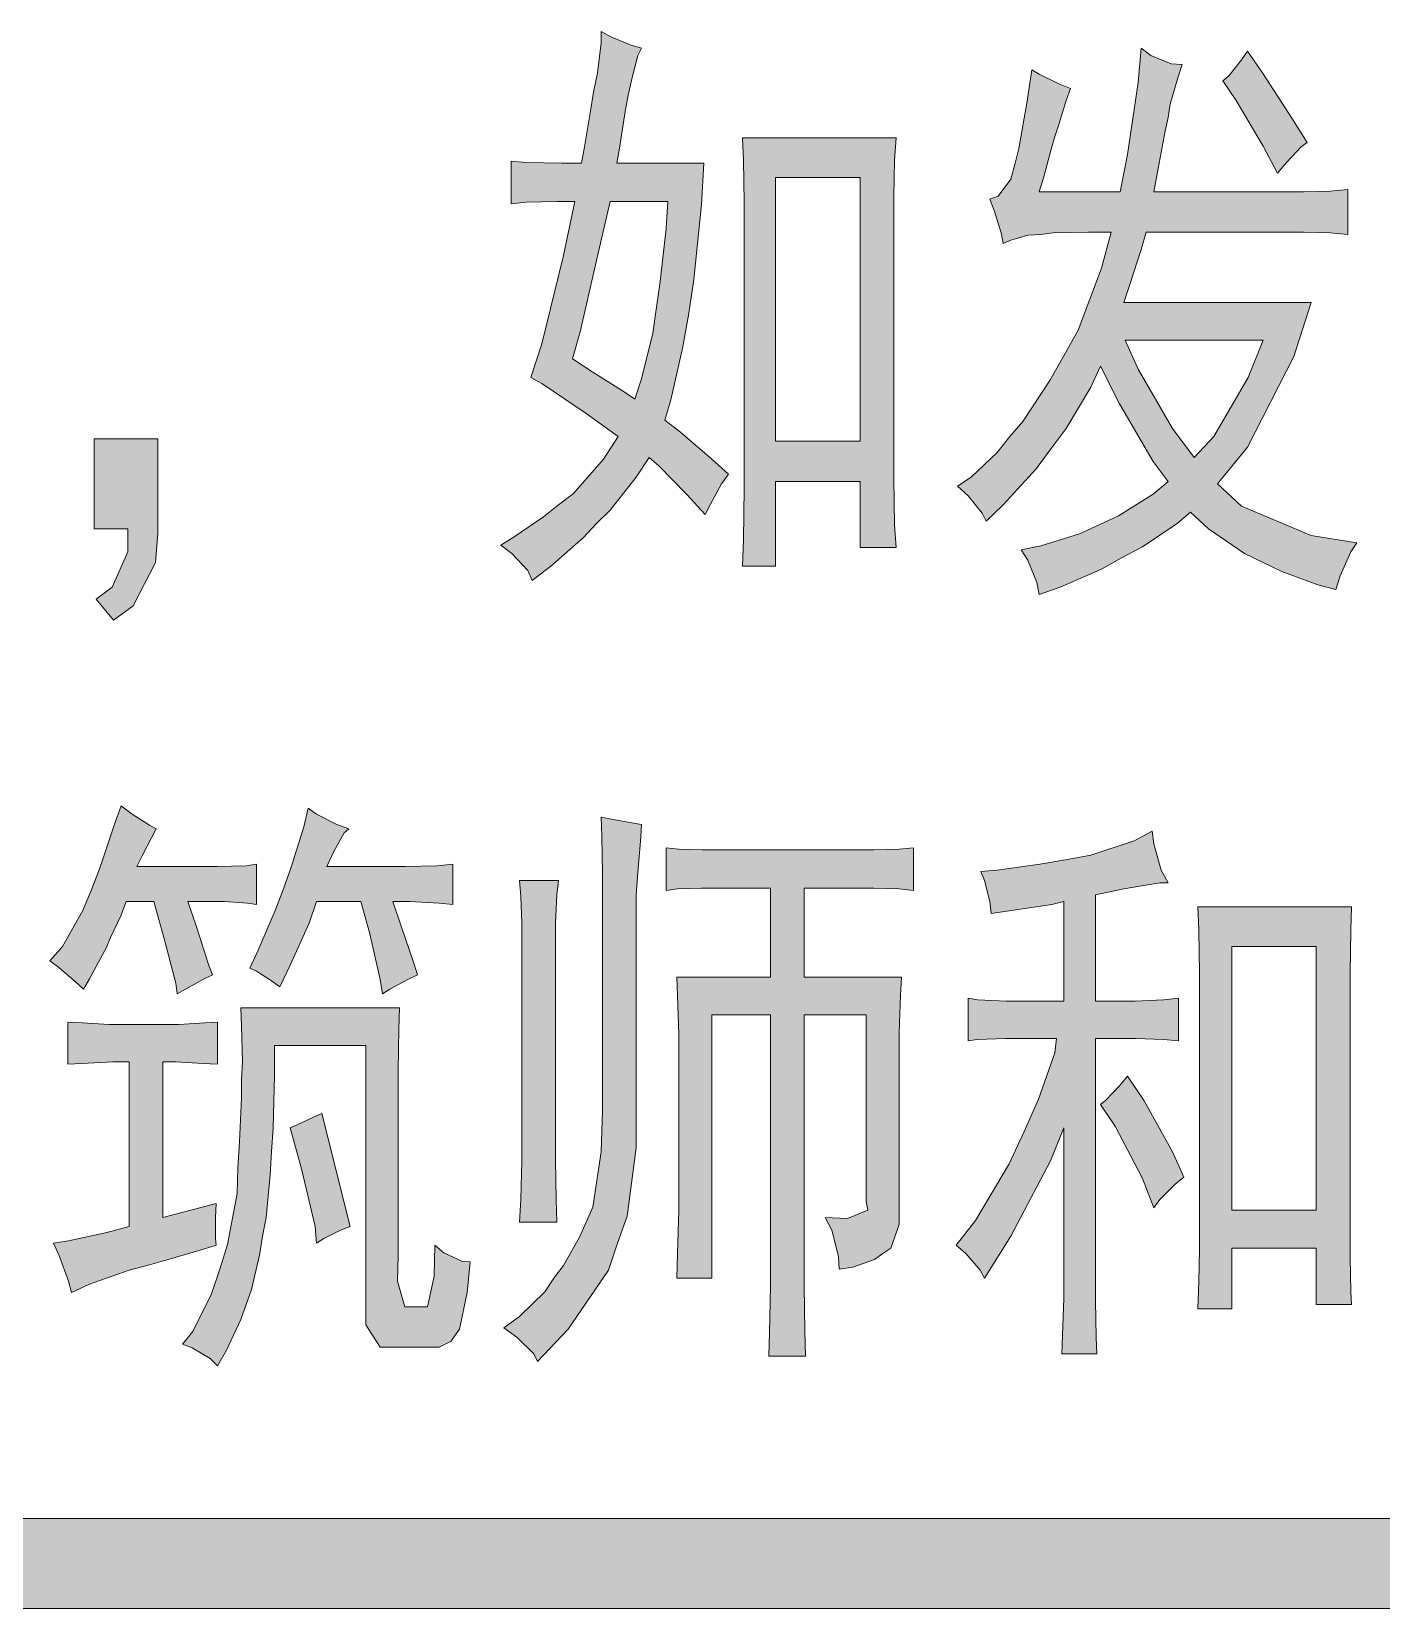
# Model space of a CAD drawing. Header units: millimetres. Extents: x 0 to 414, y 0 to 292.
# Drawn here: x 362.69 to 369.05, y 148.93 to 156.36 of the extents above; entities that cross this region are included whole.
import ezdxf

# ---------------------------------------------------------------- set-up
doc = ezdxf.new("R2010")
doc.units = ezdxf.units.MM

msp = doc.modelspace()

# ---------------------------------------------------------------- hatches: boundary and pattern name
h = msp.add_hatch(color=0)
h.paths.add_polyline_path([(365.565972, 156.284083), (365.548333, 156.248806), (365.520111, 156.139444), (365.502472, 156.061833), (365.488361, 155.984222), (365.463667, 155.821944), (365.449556, 155.740806), (365.858778, 155.740806), (365.848194, 155.546778), (365.812917, 155.194), (365.788222, 155.03525), (365.76, 154.8765), (365.703556, 154.626028), (365.675333, 154.530778), (365.749417, 154.474333), (365.897583, 154.347333), (365.975194, 154.276778), (365.943444, 154.230917), (365.890528, 154.135667), (365.865833, 154.086278), (365.777639, 154.181528), (365.647111, 154.315583), (365.60125, 154.354389), (365.541278, 154.262667), (365.417806, 154.107444), (365.354306, 154.043944), (365.290806, 153.976917), (365.139111, 153.842861), (365.050917, 153.775833), (365.02975, 153.821694), (364.955667, 153.902833), (364.90275, 153.941639), (364.96625, 153.980444), (365.103833, 154.075694), (365.174389, 154.132139), (365.244944, 154.185056), (365.386056, 154.347333), (365.456611, 154.453167), (365.304917, 154.562528), (365.096778, 154.703639), (365.043861, 154.731861), (365.096778, 154.890611), (365.199083, 155.306889), (365.252, 155.560889), (365.170861, 155.560889), (365.022694, 155.557361), (364.952139, 155.550306), (364.952139, 155.751389), (365.022694, 155.744333), (365.1885, 155.740806), (365.28375, 155.740806), (365.297861, 155.818417), (365.326083, 155.98775), (365.340194, 156.075944), (365.357833, 156.167667), (365.375472, 156.308778), (365.375472, 156.361694), (365.421333, 156.337), (365.516583, 156.298194)])
h.paths.add_polyline_path([(365.241417, 154.820056), (365.336667, 154.756556), (365.484833, 154.664833), (365.534222, 154.629556), (365.565972, 154.724806), (365.618889, 154.94), (365.636528, 155.063472), (365.654167, 155.183417), (365.682389, 155.433889), (365.689444, 155.560889), (365.417806, 155.560889), (365.361361, 155.317472), (365.276694, 154.947056)])
h = msp.add_hatch(color=0)
h.paths.add_polyline_path([(368.113028, 156.206472), (368.091861, 156.142972), (368.056583, 156.0195), (368.046, 155.956), (368.031889, 155.8925), (368.000139, 155.716111), (367.978972, 155.60675), (368.645722, 155.60675), (368.684528, 155.60675), (368.811528, 155.610278), (368.892667, 155.617333), (368.892667, 155.405667), (368.811528, 155.412722), (368.684528, 155.41625), (368.645722, 155.41625), (367.943694, 155.41625), (367.919, 155.335111), (367.866083, 155.169306), (367.837861, 155.084639), (368.719806, 155.084639), (368.638667, 154.830639), (368.419944, 154.403778), (368.278833, 154.230917), (368.391722, 154.125083), (368.719806, 153.9875), (368.935, 153.952222), (368.906778, 153.909889), (368.857389, 153.797), (368.836222, 153.7335), (368.751556, 153.754667), (368.582222, 153.818167), (368.494028, 153.8605), (368.405833, 153.902833), (368.2365, 154.01925), (368.151833, 154.096861), (368.088333, 154.043944), (367.926056, 153.934583), (367.827278, 153.881667), (367.732028, 153.82875), (367.538, 153.744083), (367.439222, 153.708806), (367.428639, 153.76525), (367.386306, 153.871083), (367.354556, 153.920472), (367.446278, 153.938111), (367.629722, 153.994556), (367.721444, 154.036889), (367.813167, 154.079222), (367.975444, 154.181528), (368.046, 154.2415), (367.975444, 154.33675), (367.816694, 154.608389), (367.7285, 154.784778), (367.682639, 154.686), (367.566222, 154.491972), (367.495667, 154.396722), (367.425111, 154.301472), (367.269889, 154.132139), (367.18875, 154.054528), (367.171111, 154.093333), (367.104083, 154.174472), (367.054694, 154.220333), (367.118194, 154.262667), (367.241667, 154.379083), (367.301639, 154.453167), (367.361611, 154.523722), (367.488611, 154.71775), (367.555639, 154.834167), (367.622667, 154.954111), (367.732028, 155.246917), (367.777889, 155.41625), (367.672056, 155.41625), (367.502722, 155.412722), (367.446278, 155.405667), (367.386306, 155.402139), (367.301639, 155.377444), (367.269889, 155.363333), (367.259306, 155.412722), (367.227556, 155.518556), (367.206389, 155.571472), (367.245194, 155.585583), (367.305167, 155.666722), (367.326333, 155.740806), (367.343972, 155.811361), (367.382778, 156.033611), (367.403944, 156.181778), (367.439222, 156.160611), (367.530944, 156.11475), (367.587389, 156.093583), (367.566222, 156.037139), (367.530944, 155.92425), (367.513306, 155.867806), (367.495667, 155.807833), (367.460389, 155.677306), (367.439222, 155.60675), (367.820222, 155.60675), (367.8555, 155.783139), (367.904889, 156.121806), (367.919, 156.284083), (367.964861, 156.248806), (368.060111, 156.21)])
h.paths.add_polyline_path([(367.844917, 154.90825), (367.904889, 154.770667), (368.067167, 154.491972), (368.169472, 154.354389), (368.261194, 154.453167), (368.423472, 154.731861), (368.494028, 154.90825)])
h = msp.add_hatch(color=0)
h.dxf.hatch_style = 2
h.paths.add_polyline_path([(368.419944, 156.269972), (368.4905, 156.167667), (368.631611, 155.948944), (368.702167, 155.839583), (368.673944, 155.818417), (368.603389, 155.744333), (368.561056, 155.694944), (368.494028, 155.821944), (368.367028, 156.037139), (368.303528, 156.128861), (368.33175, 156.153556), (368.391722, 156.227639)])
h = msp.add_hatch(color=0)
h.paths.add_polyline_path([(366.765417, 155.86075), (366.758361, 155.754917), (366.754833, 155.585583), (366.754833, 155.518556), (366.754833, 154.364972), (366.754833, 154.252083), (366.758361, 154.036889), (366.765417, 153.931056), (366.596083, 153.931056), (366.596083, 154.2415), (366.197444, 154.2415), (366.197444, 153.842861), (366.042222, 153.842861), (366.04575, 153.966333), (366.049278, 154.20975), (366.049278, 154.329694), (366.049278, 155.462111), (366.049278, 155.557361), (366.04575, 155.754917), (366.042222, 155.86075)])
h.paths.add_polyline_path([(366.596083, 154.432), (366.596083, 155.673778), (366.197444, 155.673778), (366.197444, 154.432)])
h = msp.add_hatch(color=0)
h.dxf.hatch_style = 2
h.paths.add_polyline_path([(362.987167, 154.442583), (363.287028, 154.442583), (363.287028, 153.998083), (363.276444, 153.8605), (363.170611, 153.655889), (363.078889, 153.588861), (362.99775, 153.687639), (363.071833, 153.744083), (363.145917, 153.909889), (363.145917, 154.01925), (362.987167, 154.01925)])
h = msp.add_hatch(color=0)
h.dxf.hatch_style = 2
h.paths.add_polyline_path([(363.279972, 152.604611), (363.258806, 152.565806), (363.212944, 152.477611), (363.18825, 152.428222), (363.477528, 152.428222), (363.565722, 152.428222), (363.703306, 152.43175), (363.752694, 152.438806), (363.752694, 152.248306), (363.710361, 152.255361), (363.601, 152.262417), (363.526917, 152.262417), (363.428139, 152.262417), (363.470472, 152.138944), (363.526917, 151.966083), (363.544556, 151.916694), (363.498694, 151.895528), (363.417556, 151.849667), (363.37875, 151.8285), (363.371694, 151.877889), (363.31525, 152.093083), (363.269389, 152.262417), (363.138861, 152.262417), (363.114167, 152.198917), (363.064778, 152.093083), (363.043611, 152.043694), (363.018917, 151.997833), (362.966, 151.899056), (362.937778, 151.849667), (362.898972, 151.884944), (362.821361, 151.951972), (362.779028, 151.983722), (362.839, 152.05075), (362.93425, 152.220083), (362.976583, 152.322389), (363.015389, 152.424694), (363.082417, 152.62225), (363.114167, 152.713972), (363.167083, 152.675167), (363.248222, 152.62225)])
h = msp.add_hatch(color=0)
h.dxf.hatch_style = 2
h.paths.add_polyline_path([(363.862056, 151.86025), (363.82325, 151.888472), (363.752694, 151.934333), (363.720944, 151.948444), (363.75975, 152.033111), (363.840889, 152.220083), (363.879694, 152.322389), (363.914972, 152.424694), (363.974944, 152.615194), (363.996111, 152.703389), (364.034917, 152.675167), (364.130167, 152.625778), (364.186611, 152.604611), (364.165444, 152.586972), (364.116056, 152.498778), (364.084306, 152.428222), (364.384167, 152.428222), (364.454722, 152.428222), (364.602889, 152.43175), (364.676972, 152.438806), (364.676972, 152.248306), (364.613472, 152.255361), (364.472361, 152.262417), (364.39475, 152.262417), (364.433556, 152.146), (364.493528, 151.973139), (364.511167, 151.916694), (364.465306, 151.895528), (364.380639, 151.849667), (364.345361, 151.8285), (364.334778, 151.895528), (364.285389, 152.110722), (364.243056, 152.262417), (364.034917, 152.262417), (363.999639, 152.160111), (363.911444, 151.962556)])
h = msp.add_hatch(color=0)
h.dxf.hatch_style = 2
h.paths.add_polyline_path([(365.565972, 152.625778), (365.562444, 152.565806), (365.548333, 152.4), (365.541278, 152.294167), (365.541278, 151.295806), (365.541278, 151.101778), (365.498944, 150.78075), (365.453083, 150.65375), (365.41075, 150.52675), (365.22025, 150.248056), (365.075611, 150.096361), (365.057972, 150.131639), (364.980361, 150.20925), (364.916861, 150.255111), (364.990944, 150.308028), (365.110889, 150.424444), (365.153222, 150.487944), (365.199083, 150.547917), (365.273167, 150.681972), (365.304917, 150.752528), (365.336667, 150.823083), (365.375472, 151.084139), (365.382528, 151.274639), (365.382528, 152.30475), (365.382528, 152.392944), (365.379, 152.572861), (365.375472, 152.661056), (365.424861, 152.650472), (365.520111, 152.632833)])
h = msp.add_hatch(color=0)
h.dxf.hatch_style = 2
h.paths.add_polyline_path([(368.046, 152.350611), (368.007194, 152.350611), (367.837861, 152.322389), (367.703806, 152.294167), (367.703806, 151.793222), (367.827278, 151.793222), (367.890778, 151.793222), (368.024833, 151.800278), (368.095389, 151.807333), (368.095389, 151.60625), (368.024833, 151.613306), (367.894306, 151.616833), (367.837861, 151.616833), (367.703806, 151.616833), (367.703806, 150.473833), (367.703806, 150.382111), (367.707333, 150.20925), (367.710861, 150.131639), (367.545056, 150.131639), (367.548583, 150.219833), (367.555639, 150.392694), (367.555639, 150.473833), (367.555639, 151.197028), (367.492139, 151.041806), (367.305167, 150.6855), (367.181694, 150.487944), (367.160528, 150.52675), (367.0935, 150.604361), (367.047639, 150.643167), (367.139361, 150.759583), (367.298111, 151.027694), (367.368667, 151.179389), (367.435694, 151.331083), (367.513306, 151.549806), (367.520361, 151.616833), (367.372194, 151.616833), (367.280472, 151.616833), (367.146417, 151.613306), (367.104083, 151.60625), (367.104083, 151.807333), (367.149944, 151.800278), (367.284, 151.793222), (367.372194, 151.793222), (367.555639, 151.793222), (367.555639, 152.262417), (367.499194, 152.248306), (367.329861, 152.223611), (367.213444, 152.205972), (367.206389, 152.262417), (367.181694, 152.361194), (367.164056, 152.403528), (367.241667, 152.410583), (367.44275, 152.438806), (367.562694, 152.459972), (367.682639, 152.481139), (367.88725, 152.548167), (367.971917, 152.594028), (367.978972, 152.534056), (368.01425, 152.410583)])
h = msp.add_hatch(color=0)
h.dxf.hatch_style = 2
h.paths.add_polyline_path([(366.606667, 152.505833), (366.659583, 152.505833), (366.779528, 152.509361), (366.846556, 152.516417), (366.846556, 152.315333), (366.779528, 152.322389), (366.659583, 152.325917), (366.606667, 152.325917), (366.3315, 152.325917), (366.3315, 151.906111), (366.790111, 151.906111), (366.786583, 151.821444), (366.779528, 151.645056), (366.779528, 151.549806), (366.779528, 150.830139), (366.779528, 150.741944), (366.740722, 150.629056), (366.701917, 150.604361), (366.663111, 150.576139), (366.560806, 150.540861), (366.497306, 150.530278), (366.493778, 150.59025), (366.462028, 150.713722), (366.430278, 150.773694), (366.536111, 150.770167), (366.631361, 150.808972), (366.624306, 150.851306), (366.624306, 151.729722), (366.3315, 151.729722), (366.3315, 150.540861), (366.3315, 150.452667), (366.335028, 150.241), (366.338556, 150.121056), (366.165694, 150.121056), (366.169222, 150.230417), (366.17275, 150.449139), (366.17275, 150.551444), (366.17275, 151.729722), (365.897583, 151.729722), (365.897583, 150.487944), (365.731778, 150.487944), (365.735306, 150.604361), (365.742361, 150.808972), (365.742361, 150.897167), (365.742361, 151.549806), (365.742361, 151.638), (365.735306, 151.817917), (365.731778, 151.906111), (366.17275, 151.906111), (366.17275, 152.325917), (365.908167, 152.325917), (365.848194, 152.325917), (365.735306, 152.322389), (365.682389, 152.315333), (365.682389, 152.516417), (365.742361, 152.509361), (365.851722, 152.505833), (365.908167, 152.505833)])
h = msp.add_hatch(color=0)
h.dxf.hatch_style = 2
h.paths.add_polyline_path([(365.174389, 152.361194), (365.167333, 152.294167), (365.160278, 152.160111), (365.160278, 152.093083), (365.160278, 151.13), (365.160278, 151.045333), (365.163806, 150.858361), (365.167333, 150.752528), (364.990944, 150.752528), (364.998, 150.858361), (365.001528, 151.041806), (365.001528, 151.119417), (365.001528, 152.107194), (365.001528, 152.160111), (364.998, 152.287111), (364.990944, 152.361194)])
h = msp.add_hatch(color=0)
h.paths.add_polyline_path([(368.910306, 152.237722), (368.906778, 152.128361), (368.90325, 151.92375), (368.90325, 151.8285), (368.90325, 150.6855), (368.90325, 150.586722), (368.906778, 150.424444), (368.910306, 150.364472), (368.7445, 150.364472), (368.7445, 150.629056), (368.345861, 150.629056), (368.345861, 150.343306), (368.187111, 150.343306), (368.190639, 150.470306), (368.194167, 150.625528), (368.194167, 150.65375), (368.194167, 151.8285), (368.194167, 151.92375), (368.190639, 152.128361), (368.187111, 152.237722)])
h.paths.add_polyline_path([(368.7445, 150.808972), (368.7445, 152.05075), (368.345861, 152.05075), (368.345861, 150.808972)])
h = msp.add_hatch(color=0)
h.dxf.hatch_style = 2
h.paths.add_polyline_path([(364.4265, 151.761472), (364.422972, 151.662694), (364.419444, 151.468667), (364.419444, 151.373417), (364.419444, 150.597306), (364.415917, 150.473833), (364.451194, 150.353889), (364.493528, 150.353889), (364.525278, 150.353889), (364.557028, 150.353889), (364.588778, 150.498528), (364.592306, 150.643167), (364.634639, 150.607889), (364.719306, 150.569083), (364.758111, 150.565556), (364.744, 150.420917), (364.708722, 150.248056), (364.687556, 150.219833), (364.669917, 150.191611), (364.613472, 150.163389), (364.578194, 150.163389), (364.401806, 150.163389), (364.334778, 150.163389), (364.26775, 150.269222), (364.26775, 150.375056), (364.26775, 151.585083), (363.837361, 151.585083), (363.837361, 151.443972), (363.830306, 151.197028), (363.82325, 151.084139), (363.816194, 150.974778), (363.798556, 150.773694), (363.780917, 150.6855), (363.766806, 150.597306), (363.728, 150.435028), (363.703306, 150.364472), (363.678611, 150.293917), (363.611583, 150.149278), (363.56925, 150.075194), (363.533972, 150.110472), (363.449306, 150.159861), (363.403444, 150.1775), (363.452833, 150.237472), (363.541028, 150.413861), (363.579833, 150.530278), (363.615111, 150.646694), (363.660972, 150.886583), (363.6645, 151.006528), (363.671556, 151.13), (363.682139, 151.338139), (363.682139, 151.422806), (363.685667, 151.511), (363.682139, 151.676806), (363.678611, 151.761472)])
h = msp.add_hatch(color=0)
h.dxf.hatch_style = 2
h.paths.add_polyline_path([(363.329361, 151.683861), (363.385806, 151.683861), (363.509278, 151.690917), (363.56925, 151.694444), (363.56925, 151.496889), (363.498694, 151.500417), (363.371694, 151.507472), (363.311722, 151.507472), (363.311722, 150.773694), (363.562194, 150.840722), (363.558667, 150.773694), (363.558667, 150.674917), (363.562194, 150.643167), (363.502222, 150.625528), (363.347, 150.579667), (363.248222, 150.551444), (363.152972, 150.52675), (362.966, 150.459722), (362.881333, 150.420917), (362.867222, 150.473833), (362.824889, 150.59025), (362.796667, 150.65375), (362.867222, 150.664333), (363.047139, 150.703139), (363.152972, 150.731361), (363.152972, 151.507472), (363.075361, 151.507472), (362.930722, 151.500417), (362.863694, 151.496889), (362.863694, 151.694444), (362.930722, 151.690917), (363.057722, 151.683861), (363.121222, 151.683861)])
h = msp.add_hatch(color=0)
h.dxf.hatch_style = 2
h.paths.add_polyline_path([(367.978972, 150.819556), (367.926056, 150.957139), (367.799056, 151.200556), (367.7285, 151.306389), (367.753194, 151.327556), (367.816694, 151.394583), (367.8555, 151.440444), (367.933111, 151.324028), (368.067167, 151.084139), (368.120083, 150.964194), (368.07775, 150.928917), (368.007194, 150.858361)])
h = msp.add_hatch(color=0)
h.dxf.hatch_style = 2
h.paths.add_polyline_path([(364.193667, 150.731361), (364.147806, 150.713722), (364.070194, 150.674917), (364.034917, 150.65375), (364.027861, 150.731361), (363.964361, 151.003), (363.911444, 151.197028), (363.943194, 151.211139), (364.020806, 151.246417), (364.059611, 151.264056)])
h = msp.add_hatch(color=0)
h.dxf.hatch_style = 2
h.paths.add_polyline_path([(354.957944, 148.932194), (354.957944, 149.355528), (404.237472, 149.355528), (404.237472, 148.932194)])

# ---------------------------------------------------------------- linework, layer by layer
at = {"color": 0, "lineweight": 0}
for points in [[(365.565972, 156.284083), (365.548333, 156.248806), (365.520111, 156.139444), (365.502472, 156.061833), (365.488361, 155.984222), (365.463667, 155.821944), (365.449556, 155.740806), (365.858778, 155.740806), (365.848194, 155.546778), (365.812917, 155.194), (365.788222, 155.03525), (365.76, 154.8765), (365.703556, 154.626028), (365.675333, 154.530778), (365.749417, 154.474333), (365.897583, 154.347333), (365.975194, 154.276778), (365.943444, 154.230917), (365.890528, 154.135667), (365.865833, 154.086278), (365.777639, 154.181528), (365.647111, 154.315583), (365.60125, 154.354389), (365.541278, 154.262667), (365.417806, 154.107444), (365.354306, 154.043944), (365.290806, 153.976917), (365.139111, 153.842861), (365.050917, 153.775833), (365.02975, 153.821694), (364.955667, 153.902833), (364.90275, 153.941639), (364.96625, 153.980444), (365.103833, 154.075694), (365.174389, 154.132139), (365.244944, 154.185056), (365.386056, 154.347333), (365.456611, 154.453167), (365.304917, 154.562528), (365.096778, 154.703639), (365.043861, 154.731861), (365.096778, 154.890611), (365.199083, 155.306889), (365.252, 155.560889), (365.170861, 155.560889), (365.022694, 155.557361), (364.952139, 155.550306), (364.952139, 155.751389), (365.022694, 155.744333), (365.1885, 155.740806), (365.28375, 155.740806), (365.297861, 155.818417), (365.326083, 155.98775), (365.340194, 156.075944), (365.357833, 156.167667), (365.375472, 156.308778), (365.375472, 156.361694), (365.421333, 156.337), (365.516583, 156.298194)], [(368.113028, 156.206472), (368.091861, 156.142972), (368.056583, 156.0195), (368.046, 155.956), (368.031889, 155.8925), (368.000139, 155.716111), (367.978972, 155.60675), (368.645722, 155.60675), (368.684528, 155.60675), (368.811528, 155.610278), (368.892667, 155.617333), (368.892667, 155.405667), (368.811528, 155.412722), (368.684528, 155.41625), (368.645722, 155.41625), (367.943694, 155.41625), (367.919, 155.335111), (367.866083, 155.169306), (367.837861, 155.084639), (368.719806, 155.084639), (368.638667, 154.830639), (368.419944, 154.403778), (368.278833, 154.230917), (368.391722, 154.125083), (368.719806, 153.9875), (368.935, 153.952222), (368.906778, 153.909889), (368.857389, 153.797), (368.836222, 153.7335), (368.751556, 153.754667), (368.582222, 153.818167), (368.494028, 153.8605), (368.405833, 153.902833), (368.2365, 154.01925), (368.151833, 154.096861), (368.088333, 154.043944), (367.926056, 153.934583), (367.827278, 153.881667), (367.732028, 153.82875), (367.538, 153.744083), (367.439222, 153.708806), (367.428639, 153.76525), (367.386306, 153.871083), (367.354556, 153.920472), (367.446278, 153.938111), (367.629722, 153.994556), (367.721444, 154.036889), (367.813167, 154.079222), (367.975444, 154.181528), (368.046, 154.2415), (367.975444, 154.33675), (367.816694, 154.608389), (367.7285, 154.784778), (367.682639, 154.686), (367.566222, 154.491972), (367.495667, 154.396722), (367.425111, 154.301472), (367.269889, 154.132139), (367.18875, 154.054528), (367.171111, 154.093333), (367.104083, 154.174472), (367.054694, 154.220333), (367.118194, 154.262667), (367.241667, 154.379083), (367.301639, 154.453167), (367.361611, 154.523722), (367.488611, 154.71775), (367.555639, 154.834167), (367.622667, 154.954111), (367.732028, 155.246917), (367.777889, 155.41625), (367.672056, 155.41625), (367.502722, 155.412722), (367.446278, 155.405667), (367.386306, 155.402139), (367.301639, 155.377444), (367.269889, 155.363333), (367.259306, 155.412722), (367.227556, 155.518556), (367.206389, 155.571472), (367.245194, 155.585583), (367.305167, 155.666722), (367.326333, 155.740806), (367.343972, 155.811361), (367.382778, 156.033611), (367.403944, 156.181778), (367.439222, 156.160611), (367.530944, 156.11475), (367.587389, 156.093583), (367.566222, 156.037139), (367.530944, 155.92425), (367.513306, 155.867806), (367.495667, 155.807833), (367.460389, 155.677306), (367.439222, 155.60675), (367.820222, 155.60675), (367.8555, 155.783139), (367.904889, 156.121806), (367.919, 156.284083), (367.964861, 156.248806), (368.060111, 156.21)], [(368.419944, 156.269972), (368.4905, 156.167667), (368.631611, 155.948944), (368.702167, 155.839583), (368.673944, 155.818417), (368.603389, 155.744333), (368.561056, 155.694944), (368.494028, 155.821944), (368.367028, 156.037139), (368.303528, 156.128861), (368.33175, 156.153556), (368.391722, 156.227639)], [(366.765417, 155.86075), (366.758361, 155.754917), (366.754833, 155.585583), (366.754833, 155.518556), (366.754833, 154.364972), (366.754833, 154.252083), (366.758361, 154.036889), (366.765417, 153.931056), (366.596083, 153.931056), (366.596083, 154.2415), (366.197444, 154.2415), (366.197444, 153.842861), (366.042222, 153.842861), (366.04575, 153.966333), (366.049278, 154.20975), (366.049278, 154.329694), (366.049278, 155.462111), (366.049278, 155.557361), (366.04575, 155.754917), (366.042222, 155.86075)], [(366.596083, 154.432), (366.596083, 155.673778), (366.197444, 155.673778), (366.197444, 154.432)], [(365.241417, 154.820056), (365.336667, 154.756556), (365.484833, 154.664833), (365.534222, 154.629556), (365.565972, 154.724806), (365.618889, 154.94), (365.636528, 155.063472), (365.654167, 155.183417), (365.682389, 155.433889), (365.689444, 155.560889), (365.417806, 155.560889), (365.361361, 155.317472), (365.276694, 154.947056)], [(367.844917, 154.90825), (367.904889, 154.770667), (368.067167, 154.491972), (368.169472, 154.354389), (368.261194, 154.453167), (368.423472, 154.731861), (368.494028, 154.90825)], [(362.987167, 154.442583), (363.287028, 154.442583), (363.287028, 153.998083), (363.276444, 153.8605), (363.170611, 153.655889), (363.078889, 153.588861), (362.99775, 153.687639), (363.071833, 153.744083), (363.145917, 153.909889), (363.145917, 154.01925), (362.987167, 154.01925)], [(363.279972, 152.604611), (363.258806, 152.565806), (363.212944, 152.477611), (363.18825, 152.428222), (363.477528, 152.428222), (363.565722, 152.428222), (363.703306, 152.43175), (363.752694, 152.438806), (363.752694, 152.248306), (363.710361, 152.255361), (363.601, 152.262417), (363.526917, 152.262417), (363.428139, 152.262417), (363.470472, 152.138944), (363.526917, 151.966083), (363.544556, 151.916694), (363.498694, 151.895528), (363.417556, 151.849667), (363.37875, 151.8285), (363.371694, 151.877889), (363.31525, 152.093083), (363.269389, 152.262417), (363.138861, 152.262417), (363.114167, 152.198917), (363.064778, 152.093083), (363.043611, 152.043694), (363.018917, 151.997833), (362.966, 151.899056), (362.937778, 151.849667), (362.898972, 151.884944), (362.821361, 151.951972), (362.779028, 151.983722), (362.839, 152.05075), (362.93425, 152.220083), (362.976583, 152.322389), (363.015389, 152.424694), (363.082417, 152.62225), (363.114167, 152.713972), (363.167083, 152.675167), (363.248222, 152.62225)], [(363.862056, 151.86025), (363.82325, 151.888472), (363.752694, 151.934333), (363.720944, 151.948444), (363.75975, 152.033111), (363.840889, 152.220083), (363.879694, 152.322389), (363.914972, 152.424694), (363.974944, 152.615194), (363.996111, 152.703389), (364.034917, 152.675167), (364.130167, 152.625778), (364.186611, 152.604611), (364.165444, 152.586972), (364.116056, 152.498778), (364.084306, 152.428222), (364.384167, 152.428222), (364.454722, 152.428222), (364.602889, 152.43175), (364.676972, 152.438806), (364.676972, 152.248306), (364.613472, 152.255361), (364.472361, 152.262417), (364.39475, 152.262417), (364.433556, 152.146), (364.493528, 151.973139), (364.511167, 151.916694), (364.465306, 151.895528), (364.380639, 151.849667), (364.345361, 151.8285), (364.334778, 151.895528), (364.285389, 152.110722), (364.243056, 152.262417), (364.034917, 152.262417), (363.999639, 152.160111), (363.911444, 151.962556)], [(365.565972, 152.625778), (365.562444, 152.565806), (365.548333, 152.4), (365.541278, 152.294167), (365.541278, 151.295806), (365.541278, 151.101778), (365.498944, 150.78075), (365.453083, 150.65375), (365.41075, 150.52675), (365.22025, 150.248056), (365.075611, 150.096361), (365.057972, 150.131639), (364.980361, 150.20925), (364.916861, 150.255111), (364.990944, 150.308028), (365.110889, 150.424444), (365.153222, 150.487944), (365.199083, 150.547917), (365.273167, 150.681972), (365.304917, 150.752528), (365.336667, 150.823083), (365.375472, 151.084139), (365.382528, 151.274639), (365.382528, 152.30475), (365.382528, 152.392944), (365.379, 152.572861), (365.375472, 152.661056), (365.424861, 152.650472), (365.520111, 152.632833)], [(368.046, 152.350611), (368.007194, 152.350611), (367.837861, 152.322389), (367.703806, 152.294167), (367.703806, 151.793222), (367.827278, 151.793222), (367.890778, 151.793222), (368.024833, 151.800278), (368.095389, 151.807333), (368.095389, 151.60625), (368.024833, 151.613306), (367.894306, 151.616833), (367.837861, 151.616833), (367.703806, 151.616833), (367.703806, 150.473833), (367.703806, 150.382111), (367.707333, 150.20925), (367.710861, 150.131639), (367.545056, 150.131639), (367.548583, 150.219833), (367.555639, 150.392694), (367.555639, 150.473833), (367.555639, 151.197028), (367.492139, 151.041806), (367.305167, 150.6855), (367.181694, 150.487944), (367.160528, 150.52675), (367.0935, 150.604361), (367.047639, 150.643167), (367.139361, 150.759583), (367.298111, 151.027694), (367.368667, 151.179389), (367.435694, 151.331083), (367.513306, 151.549806), (367.520361, 151.616833), (367.372194, 151.616833), (367.280472, 151.616833), (367.146417, 151.613306), (367.104083, 151.60625), (367.104083, 151.807333), (367.149944, 151.800278), (367.284, 151.793222), (367.372194, 151.793222), (367.555639, 151.793222), (367.555639, 152.262417), (367.499194, 152.248306), (367.329861, 152.223611), (367.213444, 152.205972), (367.206389, 152.262417), (367.181694, 152.361194), (367.164056, 152.403528), (367.241667, 152.410583), (367.44275, 152.438806), (367.562694, 152.459972), (367.682639, 152.481139), (367.88725, 152.548167), (367.971917, 152.594028), (367.978972, 152.534056), (368.01425, 152.410583)], [(366.606667, 152.505833), (366.659583, 152.505833), (366.779528, 152.509361), (366.846556, 152.516417), (366.846556, 152.315333), (366.779528, 152.322389), (366.659583, 152.325917), (366.606667, 152.325917), (366.3315, 152.325917), (366.3315, 151.906111), (366.790111, 151.906111), (366.786583, 151.821444), (366.779528, 151.645056), (366.779528, 151.549806), (366.779528, 150.830139), (366.779528, 150.741944), (366.740722, 150.629056), (366.701917, 150.604361), (366.663111, 150.576139), (366.560806, 150.540861), (366.497306, 150.530278), (366.493778, 150.59025), (366.462028, 150.713722), (366.430278, 150.773694), (366.536111, 150.770167), (366.631361, 150.808972), (366.624306, 150.851306), (366.624306, 151.729722), (366.3315, 151.729722), (366.3315, 150.540861), (366.3315, 150.452667), (366.335028, 150.241), (366.338556, 150.121056), (366.165694, 150.121056), (366.169222, 150.230417), (366.17275, 150.449139), (366.17275, 150.551444), (366.17275, 151.729722), (365.897583, 151.729722), (365.897583, 150.487944), (365.731778, 150.487944), (365.735306, 150.604361), (365.742361, 150.808972), (365.742361, 150.897167), (365.742361, 151.549806), (365.742361, 151.638), (365.735306, 151.817917), (365.731778, 151.906111), (366.17275, 151.906111), (366.17275, 152.325917), (365.908167, 152.325917), (365.848194, 152.325917), (365.735306, 152.322389), (365.682389, 152.315333), (365.682389, 152.516417), (365.742361, 152.509361), (365.851722, 152.505833), (365.908167, 152.505833)], [(365.174389, 152.361194), (365.167333, 152.294167), (365.160278, 152.160111), (365.160278, 152.093083), (365.160278, 151.13), (365.160278, 151.045333), (365.163806, 150.858361), (365.167333, 150.752528), (364.990944, 150.752528), (364.998, 150.858361), (365.001528, 151.041806), (365.001528, 151.119417), (365.001528, 152.107194), (365.001528, 152.160111), (364.998, 152.287111), (364.990944, 152.361194)], [(368.910306, 152.237722), (368.906778, 152.128361), (368.90325, 151.92375), (368.90325, 151.8285), (368.90325, 150.6855), (368.90325, 150.586722), (368.906778, 150.424444), (368.910306, 150.364472), (368.7445, 150.364472), (368.7445, 150.629056), (368.345861, 150.629056), (368.345861, 150.343306), (368.187111, 150.343306), (368.190639, 150.470306), (368.194167, 150.625528), (368.194167, 150.65375), (368.194167, 151.8285), (368.194167, 151.92375), (368.190639, 152.128361), (368.187111, 152.237722)], [(368.7445, 150.808972), (368.7445, 152.05075), (368.345861, 152.05075), (368.345861, 150.808972)], [(364.4265, 151.761472), (364.422972, 151.662694), (364.419444, 151.468667), (364.419444, 151.373417), (364.419444, 150.597306), (364.415917, 150.473833), (364.451194, 150.353889), (364.493528, 150.353889), (364.525278, 150.353889), (364.557028, 150.353889), (364.588778, 150.498528), (364.592306, 150.643167), (364.634639, 150.607889), (364.719306, 150.569083), (364.758111, 150.565556), (364.744, 150.420917), (364.708722, 150.248056), (364.687556, 150.219833), (364.669917, 150.191611), (364.613472, 150.163389), (364.578194, 150.163389), (364.401806, 150.163389), (364.334778, 150.163389), (364.26775, 150.269222), (364.26775, 150.375056), (364.26775, 151.585083), (363.837361, 151.585083), (363.837361, 151.443972), (363.830306, 151.197028), (363.82325, 151.084139), (363.816194, 150.974778), (363.798556, 150.773694), (363.780917, 150.6855), (363.766806, 150.597306), (363.728, 150.435028), (363.703306, 150.364472), (363.678611, 150.293917), (363.611583, 150.149278), (363.56925, 150.075194), (363.533972, 150.110472), (363.449306, 150.159861), (363.403444, 150.1775), (363.452833, 150.237472), (363.541028, 150.413861), (363.579833, 150.530278), (363.615111, 150.646694), (363.660972, 150.886583), (363.6645, 151.006528), (363.671556, 151.13), (363.682139, 151.338139), (363.682139, 151.422806), (363.685667, 151.511), (363.682139, 151.676806), (363.678611, 151.761472)], [(363.329361, 151.683861), (363.385806, 151.683861), (363.509278, 151.690917), (363.56925, 151.694444), (363.56925, 151.496889), (363.498694, 151.500417), (363.371694, 151.507472), (363.311722, 151.507472), (363.311722, 150.773694), (363.562194, 150.840722), (363.558667, 150.773694), (363.558667, 150.674917), (363.562194, 150.643167), (363.502222, 150.625528), (363.347, 150.579667), (363.248222, 150.551444), (363.152972, 150.52675), (362.966, 150.459722), (362.881333, 150.420917), (362.867222, 150.473833), (362.824889, 150.59025), (362.796667, 150.65375), (362.867222, 150.664333), (363.047139, 150.703139), (363.152972, 150.731361), (363.152972, 151.507472), (363.075361, 151.507472), (362.930722, 151.500417), (362.863694, 151.496889), (362.863694, 151.694444), (362.930722, 151.690917), (363.057722, 151.683861), (363.121222, 151.683861)], [(367.978972, 150.819556), (367.926056, 150.957139), (367.799056, 151.200556), (367.7285, 151.306389), (367.753194, 151.327556), (367.816694, 151.394583), (367.8555, 151.440444), (367.933111, 151.324028), (368.067167, 151.084139), (368.120083, 150.964194), (368.07775, 150.928917), (368.007194, 150.858361)], [(364.193667, 150.731361), (364.147806, 150.713722), (364.070194, 150.674917), (364.034917, 150.65375), (364.027861, 150.731361), (363.964361, 151.003), (363.911444, 151.197028), (363.943194, 151.211139), (364.020806, 151.246417), (364.059611, 151.264056)], [(354.957944, 148.932194), (354.957944, 149.355528), (404.237472, 149.355528), (404.237472, 148.932194)]]:
    msp.add_lwpolyline(points, close=True, dxfattribs=at)

doc.saveas('drawing.dxf')
